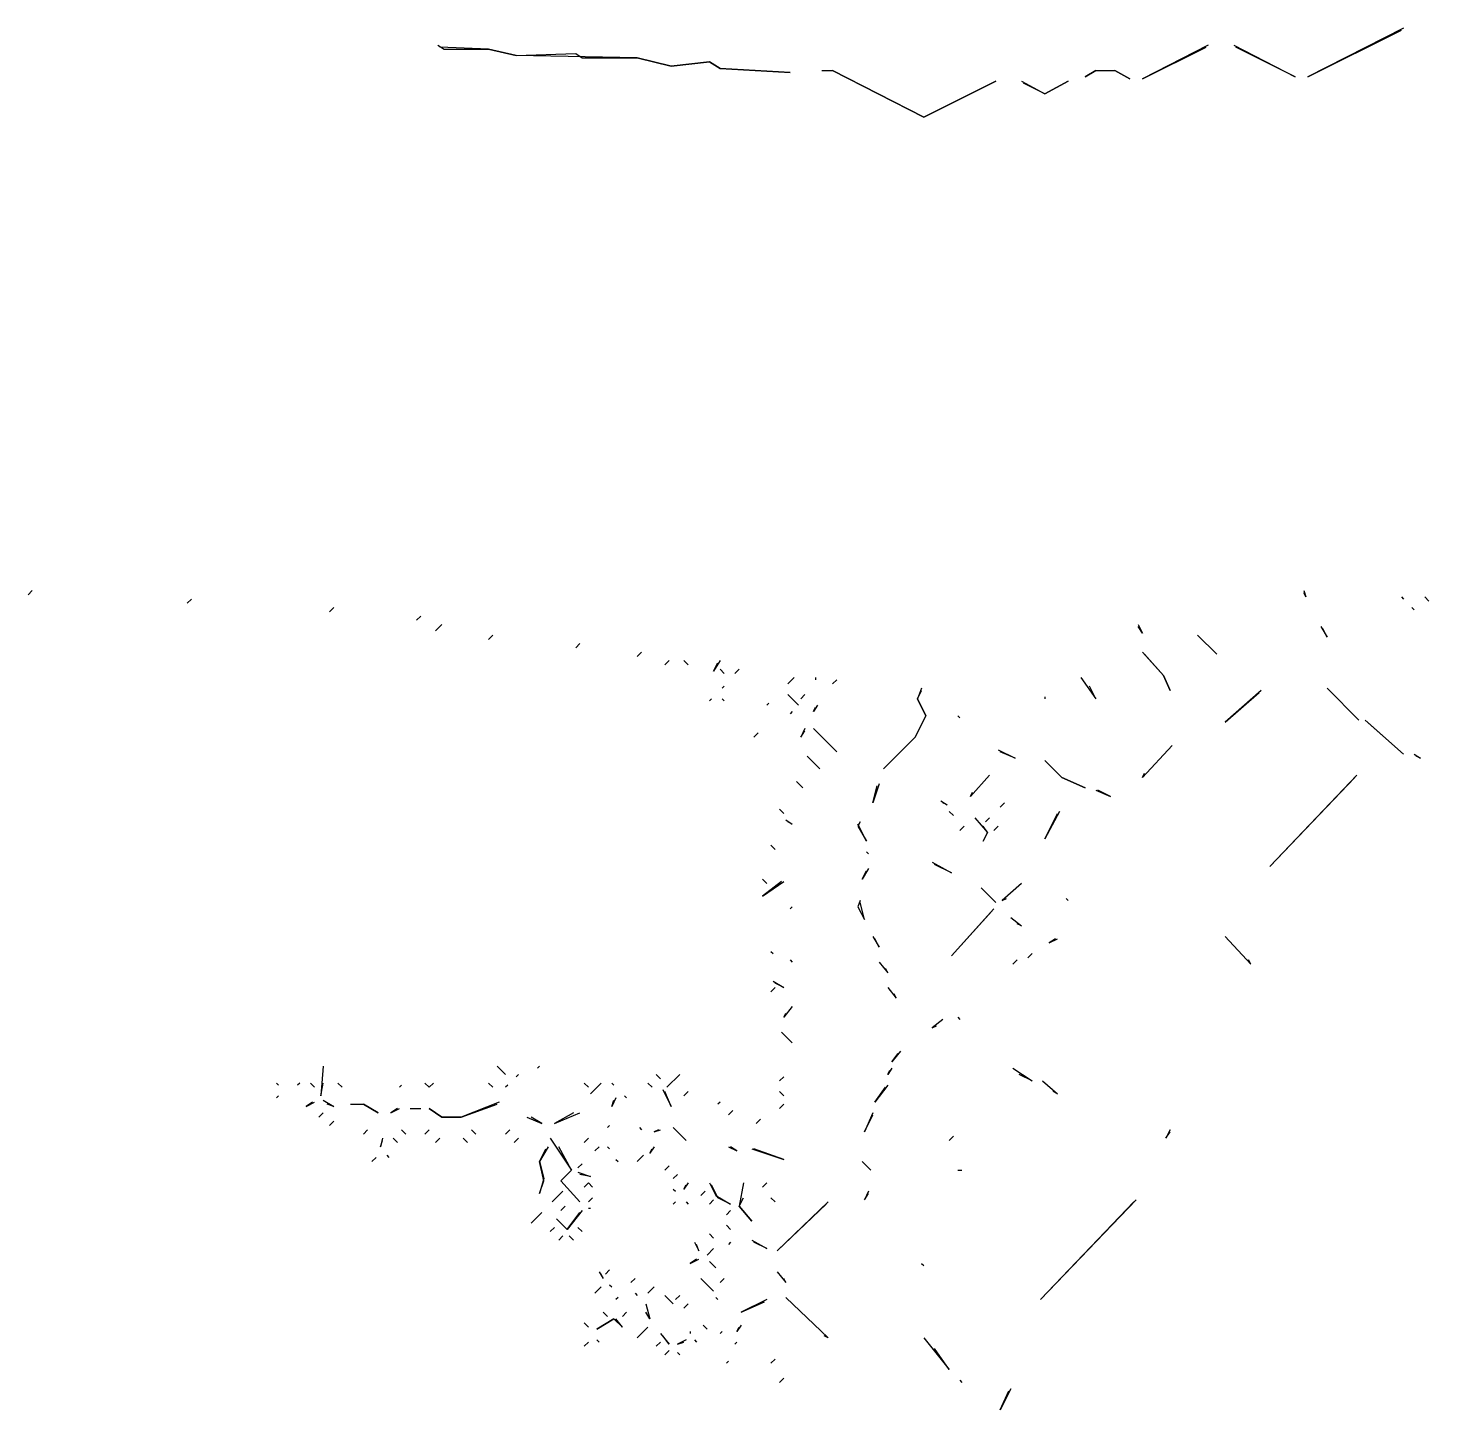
# Model space of a CAD drawing. Extents: x 1 to 2775, y -31 to 2075.
# Drawn here: x 2348 to 2458, y 1922.3 to 2030.8 of the extents above; entities that cross this region are included whole.
import ezdxf

# ---------------------------------------------------------------- set-up
doc = ezdxf.new("R2010")
doc.units = 0
doc.layers.add('LINEWORK', color=4, linetype='CONTINUOUS')

msp = doc.modelspace()

# ---------------------------------------------------------------- linework, layer by layer
at = {"layer": 'LINEWORK'}
for points in [[(2456, 2030.8333), (2448.5, 2027), (2455.8333, 2030.6667)], [(2380.1667, 2029.5), (2380.6667, 2029.1667), (2384.1667, 2029.1667), (2386.3333, 2028.6667), (2391, 2028.8333), (2391.5, 2028.5), (2395.8333, 2028.5), (2398.5, 2027.8333), (2401.5, 2028.1667), (2402.3333, 2027.6667), (2407.8333, 2027.3333), (2402.3333, 2027.6667), (2401.5, 2028.1667), (2398.5, 2027.8333), (2395.8333, 2028.5), (2386.3333, 2028.6667), (2384.1667, 2029.1667), (2380.3333, 2029.3333)], [(2440.6667, 2029.5), (2435.5, 2026.8333), (2440.5, 2029.3333)], [(2442.6667, 2029.5), (2447.5, 2027), (2442.8333, 2029.3333)], [(2410.3333, 2027.5), (2411.1667, 2027.5), (2418.3333, 2023.8333), (2424, 2026.6667), (2418.3333, 2023.8333), (2411.1667, 2027.5)], [(2431.8333, 2027.5), (2431, 2027), (2431.8333, 2027.5), (2433.3333, 2027.5), (2434.5, 2026.8333), (2433.3333, 2027.5)], [(2426, 2026.6667), (2427.8333, 2025.6667), (2429.6667, 2026.6667), (2427.8333, 2025.6667), (2426.1667, 2026.5)], [(2348.3333, 1986.6667), (2348, 1986.3333)], [(2448.1667, 1986.6667), (2448.3333, 1986.1667), (2448.1667, 1986.5)], [(2360.8333, 1986), (2360.5, 1985.6667)], [(2455.8333, 1986.1667), (2456, 1986)], [(2457.6667, 1986.1667), (2458, 1985.8333)], [(2372, 1985.3333), (2371.6667, 1985)], [(2378.8333, 1984.6667), (2378.5, 1984.3333)], [(2456.6667, 1985.3333), (2456.8333, 1985.1667)], [(2380.5, 1984), (2380, 1983.5)], [(2435.1667, 1984), (2435.5, 1983.3333), (2435.1667, 1983.8333)], [(2449.5, 1983.8333), (2450, 1983), (2449.6667, 1983.6667)], [(2384.5, 1983.1667), (2384.1667, 1982.8333)], [(2391.3333, 1982.5), (2391, 1982.1667)], [(2439.8333, 1983.1667), (2441.3333, 1981.6667)], [(2396.1667, 1981.8333), (2395.8333, 1981.5)], [(2398.3333, 1981.1667), (2398, 1980.8333)], [(2399.5, 1981.1667), (2399.8333, 1980.8333)], [(2402.3333, 1981.1667), (2401.8333, 1980.3333), (2402.1667, 1981)], [(2435.5, 1981.8333), (2437.1667, 1980), (2437.6667, 1978.8333), (2437.1667, 1980), (2435.6667, 1981.6667)], [(2402.3333, 1980.5), (2402.6667, 1980.1667)], [(2403.8333, 1980.5), (2403.5, 1980.1667)], [(2402.6667, 1979.1667), (2402.5, 1979)], [(2408.1667, 1979.8333), (2407.6667, 1979.3333)], [(2409.8333, 1979.8333), (2409.8333, 1979.6667)], [(2411.5, 1979.6667), (2411.1667, 1979.3333)], [(2418.1667, 1979), (2417.8333, 1978.1667), (2418.5, 1976.8333), (2417.6667, 1975.1667), (2415.1667, 1972.6667), (2417.6667, 1975.1667), (2418.5, 1976.8333), (2417.8333, 1978.1667), (2418.1667, 1978.8333)], [(2430.6667, 1979.8333), (2431.8333, 1978.1667), (2431.3333, 1979.1667)], [(2450, 1979), (2452.5, 1976.5)], [(2401.6667, 1978.1667), (2401.5, 1978)], [(2402.5, 1978.1667), (2402.6667, 1978)], [(2406.1667, 1977.8333), (2406, 1977.6667)], [(2407.6667, 1978.5), (2408.5, 1977.6667)], [(2409, 1978.5), (2408.6667, 1978.1667)], [(2427.8333, 1978.3333), (2427.8333, 1978.1667)], [(2444.8333, 1978.8333), (2442, 1976.3333), (2444.6667, 1978.6667)], [(2408, 1977.1667), (2407.8333, 1977)], [(2410, 1977.6667), (2409.6667, 1977.1667), (2409.8333, 1977.5)], [(2421, 1976.8333), (2421.1667, 1976.6667)], [(2409, 1975.8333), (2408.6667, 1975.1667), (2409, 1975.6667)], [(2409.6667, 1975.8333), (2411.5, 1974)], [(2453, 1976.5), (2456, 1973.8333), (2453.1667, 1976.3333)], [(2405.3333, 1975.5), (2405, 1975.1667)], [(2409.1667, 1973.6667), (2410.1667, 1972.6667)], [(2424.1667, 1974.1667), (2425.5, 1973.5), (2424.3333, 1974)], [(2437.8333, 1974.5), (2435.5, 1972), (2435.6667, 1972.3333)], [(2456.8333, 1973.8333), (2457.3333, 1973.5), (2457, 1973.6667)], [(2427.8333, 1973.3333), (2429.1667, 1972), (2431, 1971.1667), (2429.1667, 1972)], [(2408.3333, 1971.6667), (2408.8333, 1971.1667)], [(2414.8333, 1971.5), (2414.3333, 1970), (2414.6667, 1971.3333)], [(2423.5, 1972.1667), (2422, 1970.5), (2422.1667, 1970.8333)], [(2452.3333, 1972.1667), (2445.5, 1965), (2452.1667, 1972)], [(2419.6667, 1970.1667), (2420.1667, 1969.8333), (2419.8333, 1970)], [(2431.8333, 1971), (2433, 1970.5), (2432, 1971)], [(2407, 1969.5), (2407.3333, 1969.1667)], [(2420.3333, 1969.3333), (2420.6667, 1969)], [(2424.6667, 1970), (2424.3333, 1969.6667)], [(2429, 1969.3333), (2427.8333, 1967.1667), (2428.8333, 1969.1667)], [(2407.5, 1968.6667), (2408, 1968.3333), (2407.6667, 1968.5)], [(2413.3333, 1968.5), (2413.1667, 1968.1667), (2413.8333, 1967), (2413.1667, 1968.3333)], [(2421.5, 1968.1667), (2421.1667, 1967.8333)], [(2422.3333, 1968.8333), (2423.3333, 1967.6667), (2423, 1967), (2423.3333, 1967.6667), (2423, 1968.1667)], [(2423.5, 1968.8333), (2423.1667, 1968.5)], [(2424.1667, 1968.1667), (2423.8333, 1967.8333)], [(2406.3333, 1966.6667), (2406.6667, 1966.3333)], [(2413.8333, 1966.1667), (2414, 1966)], [(2414, 1964.8333), (2413.5, 1964), (2413.8333, 1964.6667)], [(2419, 1965.3333), (2420.5, 1964.5), (2419.1667, 1965.1667)], [(2405.6667, 1964), (2406, 1963.6667)], [(2407.1667, 1963.8333), (2405.6667, 1962.6667), (2407.3333, 1963.8333)], [(2426, 1963.6667), (2424.5, 1962.3333), (2424.8333, 1962.5)], [(2422.8333, 1963.3333), (2424, 1962.1667)], [(2429.5, 1962.5), (2429.6667, 1962.3333)], [(2408, 1961.8333), (2407.8333, 1961.6667)], [(2413.3333, 1962.3333), (2413.1667, 1961.8333), (2413.6667, 1960.8333), (2413.3333, 1962.1667)], [(2423.8333, 1961.6667), (2420.5, 1958), (2423.6667, 1961.5)], [(2425.1667, 1961), (2426, 1960.3333), (2425.6667, 1960.5)], [(2414.3333, 1959.5), (2414.8333, 1958.6667), (2414.5, 1959.3333)], [(2428.6667, 1959.3333), (2428.1667, 1959), (2428.8333, 1959.3333)], [(2442, 1959.5), (2444, 1957.3333), (2443.8333, 1957.6667)], [(2406.3333, 1958.3333), (2406.5, 1958.1667)], [(2426.8333, 1958.1667), (2426.5, 1957.8333)], [(2407.8333, 1957.6667), (2408, 1957.5)], [(2414.8333, 1957.5), (2415.5, 1956.6667), (2415.3333, 1957)], [(2425.6667, 1957.6667), (2425.3333, 1957.3333)], [(2406.5, 1956), (2407.3333, 1955.5), (2406.6667, 1955.8333)], [(2406.6667, 1955.5), (2406.3333, 1955.1667)], [(2415.5, 1955.5), (2416.1667, 1954.6667), (2416, 1955)], [(2408, 1954), (2407.3333, 1953.1667), (2407.5, 1953.5)], [(2419.8333, 1953), (2419, 1952.3333), (2419.3333, 1952.5)], [(2421, 1953.1667), (2421.1667, 1953)], [(2407.1667, 1952), (2408, 1951.1667)], [(2416.5, 1950.5), (2415.8333, 1949.6667), (2416.3333, 1950.3333)], [(2371.1667, 1949.3333), (2371, 1947), (2371.1667, 1948)], [(2384.8333, 1949.3333), (2385.5, 1948.6667)], [(2388.1667, 1949.3333), (2388, 1949.1667)], [(2386.5, 1948.6667), (2386.3333, 1948.5)], [(2397.3333, 1948.6667), (2397.6667, 1948.3333)], [(2399.1667, 1948.6667), (2398.1667, 1947.6667)], [(2407.3333, 1948.5), (2407, 1948.1667)], [(2415.8333, 1949.1667), (2415.5, 1948.6667), (2415.6667, 1949)], [(2425.3333, 1949.1667), (2426.8333, 1948.1667), (2425.8333, 1948.6667)], [(2427.6667, 1948.1667), (2428.8333, 1947.1667), (2428.5, 1947.3333)], [(2367.5, 1948), (2367.6667, 1947.8333)], [(2369.3333, 1948), (2369.1667, 1947.8333)], [(2370.1667, 1948), (2370.5, 1947.6667)], [(2372.3333, 1948), (2372.6667, 1947.6667)], [(2377.3333, 1947.8333), (2377.1667, 1947.6667)], [(2379.1667, 1948), (2379.5, 1947.6667), (2379.8333, 1948), (2379.5, 1947.6667)], [(2384.1667, 1948), (2384.5, 1947.6667)], [(2385.6667, 1947.8333), (2385.5, 1947.6667)], [(2391.6667, 1948), (2392, 1947.6667)], [(2393, 1948), (2392.1667, 1947.1667)], [(2393.8333, 1948), (2394, 1947.8333)], [(2396.6667, 1948), (2397, 1947.6667)], [(2397.8333, 1947.5), (2398.5, 1946.1667), (2398, 1947.3333)], [(2399.8333, 1947.3333), (2399.5, 1947)], [(2407, 1947.3333), (2407.3333, 1947)], [(2415.5, 1947.8333), (2414.5, 1946.5), (2415.3333, 1947.6667)], [(2367.6667, 1947), (2367.5, 1946.8333)], [(2370.3333, 1946.5), (2369.8333, 1946.1667), (2370.5, 1946.5)], [(2371.1667, 1946.6667), (2372, 1946.1667), (2371.5, 1946.3333)], [(2373.3333, 1946.3333), (2374.3333, 1946.3333), (2375.5, 1945.6667), (2374.3333, 1946.3333)], [(2377, 1946), (2376.5, 1945.6667), (2377.1667, 1946)], [(2378, 1946), (2378.8333, 1946)], [(2385, 1946.5), (2382, 1945.3333), (2380.5, 1945.3333), (2379.5, 1946), (2380.5, 1945.3333), (2382, 1945.3333), (2384.8333, 1946.3333)], [(2394.1667, 1946.8333), (2393.8333, 1946.1667), (2394, 1946.6667)], [(2394.8333, 1947), (2395, 1946.8333)], [(2402.3333, 1946.5), (2402.1667, 1946.3333)], [(2407.3333, 1946.3333), (2407, 1946)], [(2371.1667, 1945.6667), (2370.8333, 1945.3333)], [(2372, 1945), (2371.6667, 1944.6667)], [(2387.1667, 1945.3333), (2388.3333, 1944.8333), (2387.5, 1945.3333)], [(2390.8333, 1945.6667), (2389.3333, 1944.8333), (2391.3333, 1945.6667)], [(2403.3333, 1945.8333), (2403, 1945.5)], [(2405.5, 1945.1667), (2405.1667, 1944.8333)], [(2414.3333, 1945.6667), (2413.6667, 1944.1667), (2414.3333, 1945.5)], [(2374.6667, 1944.3333), (2374.3333, 1944)], [(2377.3333, 1944.3333), (2377.6667, 1944)], [(2379.5, 1944.3333), (2379.1667, 1944)], [(2382.8333, 1944.3333), (2383.1667, 1944)], [(2385.8333, 1944.3333), (2385.5, 1944)], [(2393.6667, 1944.6667), (2393.5, 1944.5)], [(2396, 1944.5), (2396.1667, 1944.3333)], [(2397.5, 1944.3333), (2397.1667, 1944.1667), (2397.6667, 1944.3333)], [(2398.6667, 1944.5), (2399.6667, 1943.5)], [(2420.6667, 1943.8333), (2420.3333, 1943.5)], [(2437.6667, 1944.3333), (2437.3333, 1943.6667), (2437.6667, 1944.1667)], [(2375.8333, 1943.6667), (2375.6667, 1943), (2375.8333, 1943.5)], [(2376.6667, 1943.6667), (2377, 1943.3333)], [(2380.3333, 1943.6667), (2380, 1943.3333)], [(2382.1667, 1943.6667), (2382.5, 1943.3333)], [(2386.5, 1943.6667), (2386.1667, 1943.3333)], [(2388.8333, 1943), (2388.1667, 1941.8333), (2388.5, 1940.5), (2388.1667, 1939.3333), (2388.5, 1940.3333), (2388.1667, 1941.8333), (2388.6667, 1942.8333)], [(2389, 1943.6667), (2390.6667, 1941.1667), (2389.8333, 1940.3333), (2391.3333, 1938.6667), (2389.8333, 1940.3333), (2390.6667, 1941.1667), (2389.6667, 1943)], [(2392, 1943.6667), (2391.6667, 1943.3333)], [(2392.8333, 1943), (2392.5, 1942.6667)], [(2393.5, 1943), (2393.6667, 1942.8333)], [(2397.1667, 1943), (2396.8333, 1942.5), (2397, 1942.8333)], [(2403, 1943), (2403.6667, 1942.6667), (2403.1667, 1943)], [(2404.8333, 1942.8333), (2407.3333, 1942), (2405, 1942.8333)], [(2375.3333, 1942.1667), (2375, 1941.8333)], [(2376.1667, 1942.3333), (2376.3333, 1942.1667)], [(2391.5, 1941.6667), (2391.1667, 1941.3333)], [(2394.1667, 1942), (2394.3333, 1941.8333)], [(2396.3333, 1942.3333), (2395.8333, 1941.8333)], [(2413.5, 1941.8333), (2414.1667, 1941.1667)], [(2391.1667, 1941), (2392.1667, 1940.6667), (2391.3333, 1940.8333)], [(2398.3333, 1941.5), (2398, 1941.1667)], [(2399, 1940.8333), (2398.6667, 1940.5)], [(2421, 1941.1667), (2421.3333, 1941.1667)], [(2390, 1939.5), (2389.1667, 1938.6667)], [(2392, 1940.1667), (2391.6667, 1939.8333), (2392, 1940.1667), (2392.3333, 1939.8333)], [(2398.6667, 1939.6667), (2398.8333, 1939.5)], [(2399.8333, 1940.1667), (2399.5, 1939.6667), (2399.6667, 1940)], [(2401.1667, 1939.5), (2400.8333, 1939.1667)], [(2401.5, 1940.1667), (2402, 1939.1667), (2403.1667, 1938.5), (2402.1667, 1939), (2401.6667, 1940)], [(2404.1667, 1940.1667), (2403.8333, 1938.3333), (2404.8333, 1937.1667), (2403.8333, 1938.3333), (2404.1667, 1939)], [(2406, 1940.1667), (2405.6667, 1939.8333)], [(2414, 1939.5), (2413.6667, 1938.8333), (2414, 1939.3333)], [(2390.1667, 1938.3333), (2389.8333, 1938)], [(2392.3333, 1939), (2392, 1938.6667)], [(2398.8333, 1938.6667), (2398.6667, 1938.5)], [(2399.6667, 1938.6667), (2399.8333, 1938.5)], [(2401.8333, 1938.8333), (2401.5, 1938.5)], [(2406.3333, 1939), (2406.6667, 1938.6667)], [(2410.8333, 1938.6667), (2406.8333, 1934.8333), (2410.6667, 1938.5)], [(2435, 1938.8333), (2427.5, 1931), (2434.8333, 1938.6667)], [(2388.3333, 1937.8333), (2387.5, 1937)], [(2391.5, 1938), (2390.3333, 1936.5), (2389.5, 1937.3333), (2390.3333, 1936.5), (2391.3333, 1937.8333)], [(2392, 1938.1667), (2392.1667, 1938.1667)], [(2403.1667, 1938), (2402.8333, 1937.6667)], [(2389.3333, 1936.6667), (2389, 1936.3333)], [(2391.1667, 1936.6667), (2391.5, 1936.3333)], [(2401.5, 1936.1667), (2401.8333, 1935.8333)], [(2402.8333, 1936.8333), (2403.1667, 1936.5)], [(2390, 1936), (2389.6667, 1935.6667)], [(2390.5, 1936), (2390.8333, 1935.6667)], [(2400.3333, 1935.5), (2400.6667, 1934.8333), (2400.5, 1935.3333)], [(2401.8333, 1935), (2401.3333, 1934.5)], [(2403.1667, 1935.5), (2403, 1935.3333)], [(2404.8333, 1935.6667), (2406, 1935), (2405, 1935.5)], [(2400.5, 1934.1667), (2400, 1933.8333), (2400.6667, 1934.1667)], [(2401.5, 1934), (2402, 1933.5)], [(2418.1667, 1933.8333), (2418.3333, 1933.6667)], [(2392.8333, 1933.1667), (2393.1667, 1932.6667), (2393, 1933)], [(2393.6667, 1933.3333), (2393.3333, 1933)], [(2406.8333, 1933.1667), (2407.5, 1932.3333), (2407.3333, 1932.6667)], [(2393, 1932), (2392.5, 1931.5)], [(2393.6667, 1932.1667), (2393.8333, 1932)], [(2395.6667, 1932.6667), (2395.3333, 1932.3333)], [(2397.1667, 1932), (2396.6667, 1931.5)], [(2400.8333, 1932.6667), (2401.8333, 1931.6667)], [(2402.6667, 1932.6667), (2402.3333, 1932.3333)], [(2394.3333, 1931.1667), (2394.1667, 1931)], [(2395.6667, 1931.5), (2395.8333, 1931.3333)], [(2396.5, 1930.6667), (2396.8333, 1929.5), (2396.5, 1930)], [(2398, 1931.3333), (2398.6667, 1930.6667)], [(2399.1667, 1931.3333), (2398.8333, 1931)], [(2399.8333, 1930.6667), (2399.5, 1930.3333)], [(2402, 1931.1667), (2402.1667, 1931)], [(2406, 1931), (2404, 1930), (2405.8333, 1930.8333)], [(2407.5, 1931.1667), (2410.8333, 1928), (2410.5, 1928.1667)], [(2394, 1929.5), (2392.6667, 1928.6667), (2394, 1929.5), (2394.6667, 1928.8333), (2394.1667, 1929.5)], [(2393.1667, 1930), (2393.5, 1929.6667)], [(2395, 1930), (2394.6667, 1929.6667)], [(2391.6667, 1929.1667), (2392, 1928.8333)], [(2396.6667, 1928.8333), (2395.8333, 1928)], [(2397.6667, 1928.3333), (2398.3333, 1927.5), (2397.8333, 1928.1667)], [(2400, 1928.5), (2400, 1928.3333)], [(2401, 1929), (2401.3333, 1928.6667)], [(2402.5, 1928.5), (2402.3333, 1928.3333)], [(2404, 1929), (2403.6667, 1928.5), (2403.8333, 1928.8333)], [(2392, 1927.6667), (2391.6667, 1927.3333)], [(2392.6667, 1927.8333), (2392.8333, 1927.6667)], [(2397.6667, 1927.6667), (2397.3333, 1927.3333)], [(2399.6667, 1927.8333), (2399, 1927.5), (2399.5, 1927.6667)], [(2400.3333, 1927.8333), (2400.5, 1927.6667)], [(2403.6667, 1927.6667), (2403.5, 1927.5)], [(2418.3333, 1928), (2420.3333, 1925.5), (2419.1667, 1927.1667)], [(2398.3333, 1927), (2398, 1926.6667)], [(2399, 1926.8333), (2399.1667, 1926.6667)], [(2403, 1926.1667), (2402.8333, 1926)], [(2406.6667, 1926.3333), (2406.3333, 1926)], [(2407.3333, 1924.8333), (2407, 1924.5)], [(2421.1667, 1924.6667), (2421.3333, 1924.5)], [(2425.1667, 1924), (2424.3333, 1922.3333), (2425, 1923.8333)]]:
    msp.add_lwpolyline(points, dxfattribs=at)

doc.saveas('drawing.dxf')
